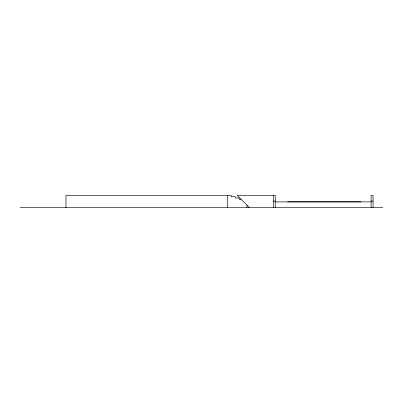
<?xml version="1.0" encoding="UTF-8"?>
<svg xmlns="http://www.w3.org/2000/svg" width="403" height="403" viewBox="0 0 403 403"><rect width="100%" height="100%" fill="white"/><g stroke="black" fill="none" stroke-linecap="round" stroke-linejoin="round"><path stroke-width="0.6" d="M241.13 199.299L239.17 199.299L239.17 197.994L235.256 197.994L235.256 196.689L231.342 196.689L231.342 195.384L65.976 195.384L65.976 207.616M273.259 201.092L275.214 201.092M371.108 201.092L373.067 201.092M287.601 201.827L361.033 201.827M275.214 201.908L371.108 201.908M20.15 207.616L382.85 207.616M249.447 207.616L237.216 195.384L275.214 195.384L275.214 207.616M373.067 207.616L373.067 195.384L371.108 195.384L371.108 207.616M273.259 195.384L273.259 207.616M246.999 205.167L246.999 207.616M227.428 195.384L227.428 207.616"/></g></svg>
